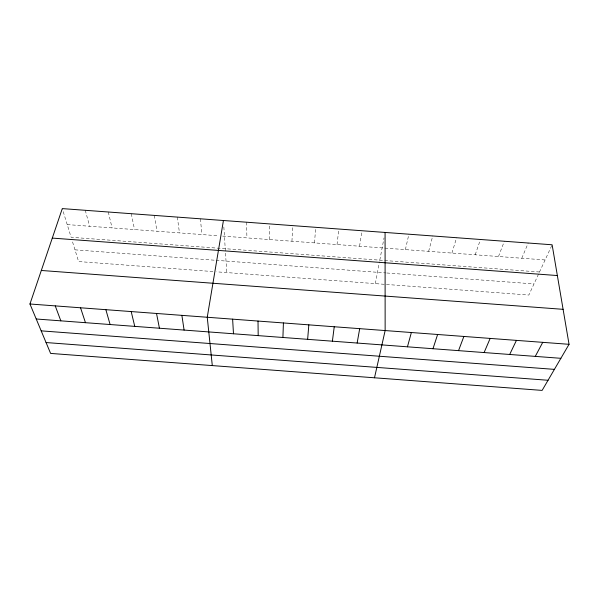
<?xml version="1.0" encoding="UTF-8"?>
<svg xmlns="http://www.w3.org/2000/svg" width="599" height="599" viewBox="0 0 599 599"><rect width="100%" height="100%" fill="white"/><g stroke="black" fill="none" stroke-linecap="round" stroke-linejoin="round"><path stroke-width="0.45" stroke-dasharray="3 2.25" d="M269.445 239.555L269.565 223.914M291.96 241.225L292.649 225.613M314.49 242.887L315.74 227.321M337.027 244.557L338.839 229.028M359.572 246.226L361.953 230.735M375.333 283.627L379.466 261.898M379.796 260.161L384.034 237.893M405.381 249.618L408.907 234.202M428.644 251.34L432.748 235.961M451.916 253.063L456.603 237.728M475.194 254.785L480.465 239.488M498.488 256.507L504.343 241.255M521.789 258.229L528.228 243.014M551.739 245.62L528.842 295.045L216.621 271.826M67.215 224.588L219.039 235.826M222.641 236.096L383.989 248.031M384.925 248.106L545.097 259.959M539.519 272.006L71.124 237.286L62.289 208.602M74.995 249.843L215.221 260.258M216.119 260.325L385.861 272.927M386.789 272.994L533.994 283.926M212.937 271.557L78.604 261.568L72.412 241.472M85.275 210.301L89.648 226.25M108.277 212.001L112.088 227.912M131.293 213.701L134.535 229.574M154.31 215.4L156.998 231.236M177.341 217.1L179.468 232.899M200.38 218.8L201.945 234.561M223.846 226.976L226.759 272.582M246.496 222.207L246.938 237.893"/><path stroke-width="0.9" d="M282.908 337.484L283.417 322.951M307.639 339.334L308.829 324.853M332.385 341.19L334.249 326.755M223.434 220.499L207.247 317.26L212.301 365.585M357.139 343.047L359.692 328.656M374.495 377.789L385.142 330.558L385.075 232.442M407.44 346.814L411.371 332.527M432.98 348.73L437.622 334.489M29.95 304L62.289 208.602L552.128 244.781L569.05 344.313L542.125 390.398L50.608 353.417L29.95 304L569.05 344.313M458.534 350.64L463.881 336.451M484.104 352.556L490.154 338.413M509.682 354.473L516.435 340.382M535.274 356.39L542.739 342.351M52.285 238.095L557.362 275.547M41.316 270.471L563.097 309.324M36.217 318.997L560.874 358.307M41.174 330.858L554.412 369.366M46.063 342.546L548.048 380.268M55.243 305.887L60.836 320.847M80.543 307.781L85.462 322.689M105.858 309.676L110.104 324.538M131.188 311.57L134.76 326.38M156.526 313.464L159.424 328.23M181.879 315.359L184.095 330.079M232.622 319.155L233.483 333.778M258.012 321.057L258.191 335.635"/></g></svg>
